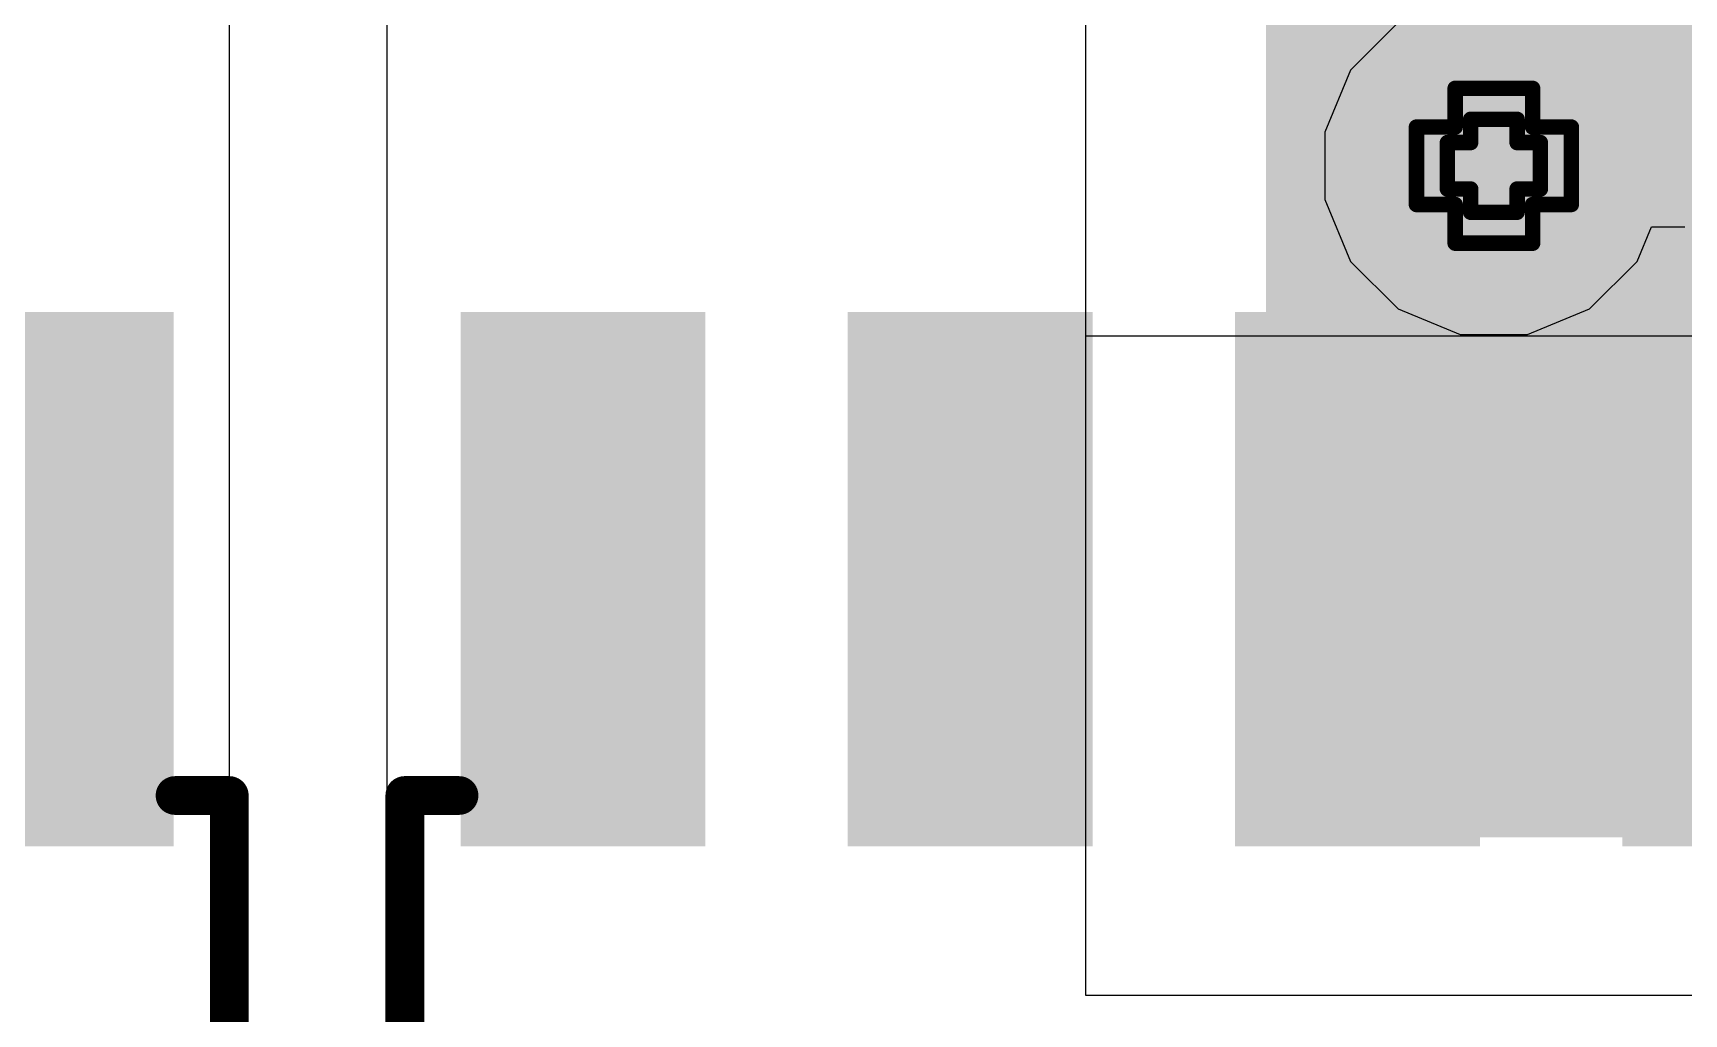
# Model space of a CAD drawing. Header units: inches. Extents: x -4 to 5258, y -4 to 5281.
# Drawn here: x 100.56 to 105.97, y 86.31 to 89.53 of the extents above; entities that cross this region are included whole.
import ezdxf

# ---------------------------------------------------------------- set-up
doc = ezdxf.new("R2010")
doc.units = ezdxf.units.IN
for name, color, linetype in [('Bottom Layer', 5, 'Continuous'), ('Bottom Solder', 6, 'Continuous'), ('Drill Drawing', 1, 'Continuous'), ('Layer 1', 16, 'Continuous'), ('Layer 2', 76, 'Continuous'), ('Top Layer', 1, 'Continuous'), ('Top Overlay', 2, 'Continuous'), ('Top Paste', 8, 'Continuous'), ('Top Solder', 216, 'Continuous'), ('Via Holes', 16, 'Continuous')]:
    doc.layers.add(name, color=color, linetype=linetype)

# ---------------------------------------------------------------- blocks, each defined once
blk = doc.blocks.new('SOIC_8_7')
at = {"layer": 'Top Layer'}
for points in [[(3.475, 2.205), (3.475, 1.605), (1.925, 1.605), (1.925, 2.205)], [(3.475, 0.935), (3.475, 0.335), (1.925, 0.335), (1.925, 0.935)], [(3.475, -0.335), (3.475, -0.935), (1.925, -0.935), (1.925, -0.335)], [(3.475, -1.605), (3.475, -2.205), (1.925, -2.205), (1.925, -1.605)]]:
    blk.add_hatch(color=1, dxfattribs=at).paths.add_polyline_path(points)
at = {"layer": 'Top Paste'}
for points in [[(3.475, 2.205), (3.475, 1.605), (1.925, 1.605), (1.925, 2.205)], [(3.475, 0.935), (3.475, 0.335), (1.925, 0.335), (1.925, 0.935)], [(3.475, -0.335), (3.475, -0.935), (1.925, -0.935), (1.925, -0.335)], [(3.475, -1.605), (3.475, -2.205), (1.925, -2.205), (1.925, -1.605)]]:
    blk.add_hatch(color=8, dxfattribs=at).paths.add_polyline_path(points)
at = {"layer": 'Top Solder'}
for points in [[(3.5766, 2.3066), (3.5766, 1.5034), (1.8234, 1.5034), (1.8234, 2.3066)], [(3.5766, 1.0366), (3.5766, 0.2334), (1.8234, 0.2334), (1.8234, 1.0366)], [(3.5766, -0.2334), (3.5766, -1.0366), (1.8234, -1.0366), (1.8234, -0.2334)], [(3.5766, -1.5034), (3.5766, -2.3066), (1.8234, -2.3066), (1.8234, -1.5034)]]:
    blk.add_hatch(color=216, dxfattribs=at).paths.add_polyline_path(points)
at = {"layer": 'Top Overlay'}
for points in [[(1.9906, 2.4892, 0.127, 0.127, 0), (-1.9906, 2.4892, 0.127, 0.127, 0)], [(1.9906, 2.4892, 0.127, 0.127, 0), (1.9906, 2.3114, 0.127, 0.127, 0)]]:
    blk.add_lwpolyline(points, format="xyseb", dxfattribs=at)
for points in [[(1.9589, 2.4892, 0.0635, 0.0635, 1), (2.0224, 2.4892, 0.0635, 0.0635, 1)], [(1.9589, 2.4892, 0.0635, 0.0635, 1), (2.0224, 2.4892, 0.0635, 0.0635, 1)], [(1.9588, 2.3114, 0.0635, 0.0635, 1), (2.0223, 2.3114, 0.0635, 0.0635, 1)]]:
    blk.add_lwpolyline(points, format="xyseb", close=True, dxfattribs=at)
blk = doc.blocks.new('SOIC_8_9')
at = {"layer": 'Top Layer'}
blk.add_hatch(color=1, dxfattribs=at).paths.add_polyline_path([(3.475, -1.605), (3.475, -2.205), (1.925, -2.205), (1.925, -1.605)])
at = {"layer": 'Top Paste'}
blk.add_hatch(color=8, dxfattribs=at).paths.add_polyline_path([(3.475, -1.605), (3.475, -2.205), (1.925, -2.205), (1.925, -1.605)])
at = {"layer": 'Top Solder'}
blk.add_hatch(color=216, dxfattribs=at).paths.add_polyline_path([(3.5766, -1.5034), (3.5766, -2.3066), (1.8234, -2.3066), (1.8234, -1.5034)])
at = {"layer": 'Top Overlay'}
for points in [[(1.9906, -2.3114, 0.127, 0.127, 0), (1.9906, -2.4892, 0.127, 0.127, 0)], [(-1.9906, -2.4892, 0.127, 0.127, 0), (1.9906, -2.4892, 0.127, 0.127, 0)]]:
    blk.add_lwpolyline(points, format="xyseb", dxfattribs=at)
for points in [[(1.9588, -2.3114, 0.0635, 0.0635, 1), (2.0223, -2.3114, 0.0635, 0.0635, 1)], [(1.9588, -2.4892, 0.0635, 0.0635, 1), (2.0223, -2.4892, 0.0635, 0.0635, 1)], [(1.9588, -2.4892, 0.0635, 0.0635, 1), (2.0223, -2.4892, 0.0635, 0.0635, 1)]]:
    blk.add_lwpolyline(points, format="xyseb", close=True, dxfattribs=at)

msp = doc.modelspace()

# ---------------------------------------------------------------- hatches: boundary and pattern name
at = {"layer": 'Bottom Layer'}
h = msp.add_hatch(color=5, dxfattribs=at)
edge = h.paths.add_edge_path()
edge.add_arc((105.3491, 89.0936), 0.3, 0, 360)
at = {"layer": 'Bottom Solder'}
h = msp.add_hatch(color=6, dxfattribs=at)
edge = h.paths.add_edge_path()
edge.add_arc((105.3491, 89.0936), 0.4016, 0, 360)
at = {"layer": 'Layer 1'}
h = msp.add_hatch(color=16, dxfattribs=at)
edge = h.paths.add_edge_path()
edge.add_arc((105.3491, 89.0936), 0.3, 0, 360)
at = {"layer": 'Layer 2'}
h = msp.add_hatch(color=76, dxfattribs=at)
edge = h.paths.add_edge_path()
edge.add_arc((105.3491, 89.0936), 0.3, 0, 360)
at = {"layer": 'Top Layer'}
msp.add_hatch(color=1, dxfattribs=at).paths.add_polyline_path([(104.6019, 86.8906), (108.3971, 86.8906), (108.3971, 90.4728), (104.6019, 90.4728)])
h = msp.add_hatch(color=1, dxfattribs=at)
edge = h.paths.add_edge_path()
edge.add_arc((105.3491, 89.0936), 0.3, 0, 360)
at = {"layer": 'Top Solder'}
h = msp.add_hatch(color=216, dxfattribs=at)
edge = h.paths.add_edge_path()
edge.add_arc((105.3491, 89.0936), 0.4016, 0, 360)
at = {"layer": 'Via Holes'}
h = msp.add_hatch(color=7, dxfattribs=at)
edge = h.paths.add_edge_path()
edge.add_arc((105.3491, 89.0936), 0.15, 0, 360)

# ---------------------------------------------------------------- linework, layer by layer
at = {"layer": 'Drill Drawing'}
for points in [[(105.2221, 89.2206, 0.0508, 0.0508, 0), (105.2221, 89.3476, 0.0508, 0.0508, 0)], [(105.2221, 89.3476, 0.0508, 0.0508, 0), (105.4761, 89.3476, 0.0508, 0.0508, 0)], [(105.4761, 89.2206, 0.0508, 0.0508, 0), (105.4761, 89.3476, 0.0508, 0.0508, 0)], [(105.0951, 88.9666, 0.0508, 0.0508, 0), (105.0951, 89.2206, 0.0508, 0.0508, 0)], [(105.0951, 89.2206, 0.0508, 0.0508, 0), (105.2221, 89.2206, 0.0508, 0.0508, 0)], [(105.2729, 89.1698, 0.0508, 0.0508, 0), (105.2729, 89.246, 0.0508, 0.0508, 0)], [(105.2729, 89.246, 0.0508, 0.0508, 0), (105.4253, 89.246, 0.0508, 0.0508, 0)], [(105.4253, 89.1698, 0.0508, 0.0508, 0), (105.4253, 89.246, 0.0508, 0.0508, 0)], [(105.4761, 89.2206, 0.0508, 0.0508, 0), (105.6031, 89.2206, 0.0508, 0.0508, 0)], [(105.6031, 88.9666, 0.0508, 0.0508, 0), (105.6031, 89.2206, 0.0508, 0.0508, 0)], [(105.1967, 89.0174, 0.0508, 0.0508, 0), (105.1967, 89.1698, 0.0508, 0.0508, 0)], [(105.1967, 89.1698, 0.0508, 0.0508, 0), (105.2729, 89.1698, 0.0508, 0.0508, 0)], [(105.4253, 89.1698, 0.0508, 0.0508, 0), (105.5015, 89.1698, 0.0508, 0.0508, 0)], [(105.5015, 89.0174, 0.0508, 0.0508, 0), (105.5015, 89.1698, 0.0508, 0.0508, 0)], [(105.1967, 89.0174, 0.0508, 0.0508, 0), (105.2729, 89.0174, 0.0508, 0.0508, 0)], [(105.2729, 88.9412, 0.0508, 0.0508, 0), (105.2729, 89.0174, 0.0508, 0.0508, 0)], [(105.4253, 89.0174, 0.0508, 0.0508, 0), (105.5015, 89.0174, 0.0508, 0.0508, 0)], [(105.4253, 88.9412, 0.0508, 0.0508, 0), (105.4253, 89.0174, 0.0508, 0.0508, 0)], [(105.0951, 88.9666, 0.0508, 0.0508, 0), (105.2221, 88.9666, 0.0508, 0.0508, 0)], [(105.2221, 88.8396, 0.0508, 0.0508, 0), (105.2221, 88.9666, 0.0508, 0.0508, 0)], [(105.2729, 88.9412, 0.0508, 0.0508, 0), (105.4253, 88.9412, 0.0508, 0.0508, 0)], [(105.4761, 88.9666, 0.0508, 0.0508, 0), (105.6031, 88.9666, 0.0508, 0.0508, 0)], [(105.4761, 88.8396, 0.0508, 0.0508, 0), (105.4761, 88.9666, 0.0508, 0.0508, 0)], [(105.2221, 88.8396, 0.0508, 0.0508, 0), (105.4761, 88.8396, 0.0508, 0.0508, 0)]]:
    msp.add_lwpolyline(points, format="xyseb", dxfattribs=at)
for points in [[(105.2094, 89.3476, 0.0254, 0.0254, 1), (105.2348, 89.3476, 0.0254, 0.0254, 1)], [(105.2094, 89.3476, 0.0254, 0.0254, 1), (105.2348, 89.3476, 0.0254, 0.0254, 1)], [(105.4634, 89.3476, 0.0254, 0.0254, 1), (105.4888, 89.3476, 0.0254, 0.0254, 1)], [(105.4634, 89.3476, 0.0254, 0.0254, 1), (105.4888, 89.3476, 0.0254, 0.0254, 1)], [(105.0824, 89.2206, 0.0254, 0.0254, 1), (105.1078, 89.2206, 0.0254, 0.0254, 1)], [(105.0824, 89.2206, 0.0254, 0.0254, 1), (105.1078, 89.2206, 0.0254, 0.0254, 1)], [(105.2094, 89.2206, 0.0254, 0.0254, 1), (105.2348, 89.2206, 0.0254, 0.0254, 1)], [(105.2094, 89.2206, 0.0254, 0.0254, 1), (105.2348, 89.2206, 0.0254, 0.0254, 1)], [(105.2602, 89.246, 0.0254, 0.0254, 1), (105.2856, 89.246, 0.0254, 0.0254, 1)], [(105.2602, 89.246, 0.0254, 0.0254, 1), (105.2856, 89.246, 0.0254, 0.0254, 1)], [(105.4126, 89.246, 0.0254, 0.0254, 1), (105.438, 89.246, 0.0254, 0.0254, 1)], [(105.4126, 89.246, 0.0254, 0.0254, 1), (105.438, 89.246, 0.0254, 0.0254, 1)], [(105.4634, 89.2206, 0.0254, 0.0254, 1), (105.4888, 89.2206, 0.0254, 0.0254, 1)], [(105.4634, 89.2206, 0.0254, 0.0254, 1), (105.4888, 89.2206, 0.0254, 0.0254, 1)], [(105.5904, 89.2206, 0.0254, 0.0254, 1), (105.6158, 89.2206, 0.0254, 0.0254, 1)], [(105.5904, 89.2206, 0.0254, 0.0254, 1), (105.6158, 89.2206, 0.0254, 0.0254, 1)], [(105.184, 89.1698, 0.0254, 0.0254, 1), (105.2094, 89.1698, 0.0254, 0.0254, 1)], [(105.184, 89.1698, 0.0254, 0.0254, 1), (105.2094, 89.1698, 0.0254, 0.0254, 1)], [(105.2602, 89.1698, 0.0254, 0.0254, 1), (105.2856, 89.1698, 0.0254, 0.0254, 1)], [(105.2602, 89.1698, 0.0254, 0.0254, 1), (105.2856, 89.1698, 0.0254, 0.0254, 1)], [(105.4126, 89.1698, 0.0254, 0.0254, 1), (105.438, 89.1698, 0.0254, 0.0254, 1)], [(105.4126, 89.1698, 0.0254, 0.0254, 1), (105.438, 89.1698, 0.0254, 0.0254, 1)], [(105.4888, 89.1698, 0.0254, 0.0254, 1), (105.5142, 89.1698, 0.0254, 0.0254, 1)], [(105.4888, 89.1698, 0.0254, 0.0254, 1), (105.5142, 89.1698, 0.0254, 0.0254, 1)], [(105.184, 89.0174, 0.0254, 0.0254, 1), (105.2094, 89.0174, 0.0254, 0.0254, 1)], [(105.184, 89.0174, 0.0254, 0.0254, 1), (105.2094, 89.0174, 0.0254, 0.0254, 1)], [(105.2602, 89.0174, 0.0254, 0.0254, 1), (105.2856, 89.0174, 0.0254, 0.0254, 1)], [(105.2602, 89.0174, 0.0254, 0.0254, 1), (105.2856, 89.0174, 0.0254, 0.0254, 1)], [(105.4126, 89.0174, 0.0254, 0.0254, 1), (105.438, 89.0174, 0.0254, 0.0254, 1)], [(105.4126, 89.0174, 0.0254, 0.0254, 1), (105.438, 89.0174, 0.0254, 0.0254, 1)], [(105.4888, 89.0174, 0.0254, 0.0254, 1), (105.5142, 89.0174, 0.0254, 0.0254, 1)], [(105.4888, 89.0174, 0.0254, 0.0254, 1), (105.5142, 89.0174, 0.0254, 0.0254, 1)], [(105.0824, 88.9666, 0.0254, 0.0254, 1), (105.1078, 88.9666, 0.0254, 0.0254, 1)], [(105.0824, 88.9666, 0.0254, 0.0254, 1), (105.1078, 88.9666, 0.0254, 0.0254, 1)], [(105.2094, 88.9666, 0.0254, 0.0254, 1), (105.2348, 88.9666, 0.0254, 0.0254, 1)], [(105.2094, 88.9666, 0.0254, 0.0254, 1), (105.2348, 88.9666, 0.0254, 0.0254, 1)], [(105.2602, 88.9412, 0.0254, 0.0254, 1), (105.2856, 88.9412, 0.0254, 0.0254, 1)], [(105.2602, 88.9412, 0.0254, 0.0254, 1), (105.2856, 88.9412, 0.0254, 0.0254, 1)], [(105.4126, 88.9412, 0.0254, 0.0254, 1), (105.438, 88.9412, 0.0254, 0.0254, 1)], [(105.4126, 88.9412, 0.0254, 0.0254, 1), (105.438, 88.9412, 0.0254, 0.0254, 1)], [(105.4634, 88.9666, 0.0254, 0.0254, 1), (105.4888, 88.9666, 0.0254, 0.0254, 1)], [(105.4634, 88.9666, 0.0254, 0.0254, 1), (105.4888, 88.9666, 0.0254, 0.0254, 1)], [(105.5904, 88.9666, 0.0254, 0.0254, 1), (105.6158, 88.9666, 0.0254, 0.0254, 1)], [(105.5904, 88.9666, 0.0254, 0.0254, 1), (105.6158, 88.9666, 0.0254, 0.0254, 1)], [(105.2094, 88.8396, 0.0254, 0.0254, 1), (105.2348, 88.8396, 0.0254, 0.0254, 1)], [(105.2094, 88.8396, 0.0254, 0.0254, 1), (105.2348, 88.8396, 0.0254, 0.0254, 1)], [(105.4634, 88.8396, 0.0254, 0.0254, 1), (105.4888, 88.8396, 0.0254, 0.0254, 1)], [(105.4634, 88.8396, 0.0254, 0.0254, 1), (105.4888, 88.8396, 0.0254, 0.0254, 1)]]:
    msp.add_lwpolyline(points, format="xyseb", close=True, dxfattribs=at)
at = {"layer": 'Layer 1'}
for p, q in [((105.0353, 89.5632), (104.8794, 89.4074)), ((104.8794, 89.4074), (104.7951, 89.2038)), ((104.7951, 89.2038), (104.7951, 88.9834)), ((104.7951, 88.9834), (104.8794, 88.7798)), ((105.8188, 88.7798), (105.8656, 88.8929)), ((105.8656, 88.8929), (105.9756, 88.8929)), ((104.8794, 88.7798), (105.0353, 88.6239)), ((105.6629, 88.6239), (105.8188, 88.7798)), ((105.0353, 88.6239), (105.2389, 88.5396)), ((105.4593, 88.5396), (105.6629, 88.6239)), ((105.2389, 88.5396), (105.4593, 88.5396))]:
    msp.add_line(p, q, dxfattribs=at)
at = {"layer": 'Layer 2'}
for p, q in [((101.202, 96.3235), (101.202, 83.4604)), ((101.7199, 83.5874), (101.7199, 96.3235)), ((104.0097, 90.8462), (104.0097, 88.5353)), ((104.0097, 88.5353), (107.0201, 88.5353))]:
    msp.add_line(p, q, dxfattribs=at)
at = {"layer": 'Top Layer'}
for p, q in [((101.202, 96.3235), (101.202, 83.63)), ((101.7199, 83.63), (101.7199, 96.3235)), ((104.0097, 91.1256), (104.0097, 86.3721)), ((104.0097, 86.3721), (108.3913, 86.3721))]:
    msp.add_line(p, q, dxfattribs=at)

# ---------------------------------------------------------------- block references
at = {"rotation": 90}
for name, p in [('SOIC_8_9', (98.7128, 85.037)), ('SOIC_8_7', (104.2669, 85.037))]:
    msp.add_blockref(name, p, dxfattribs=at)

doc.saveas('drawing.dxf')
